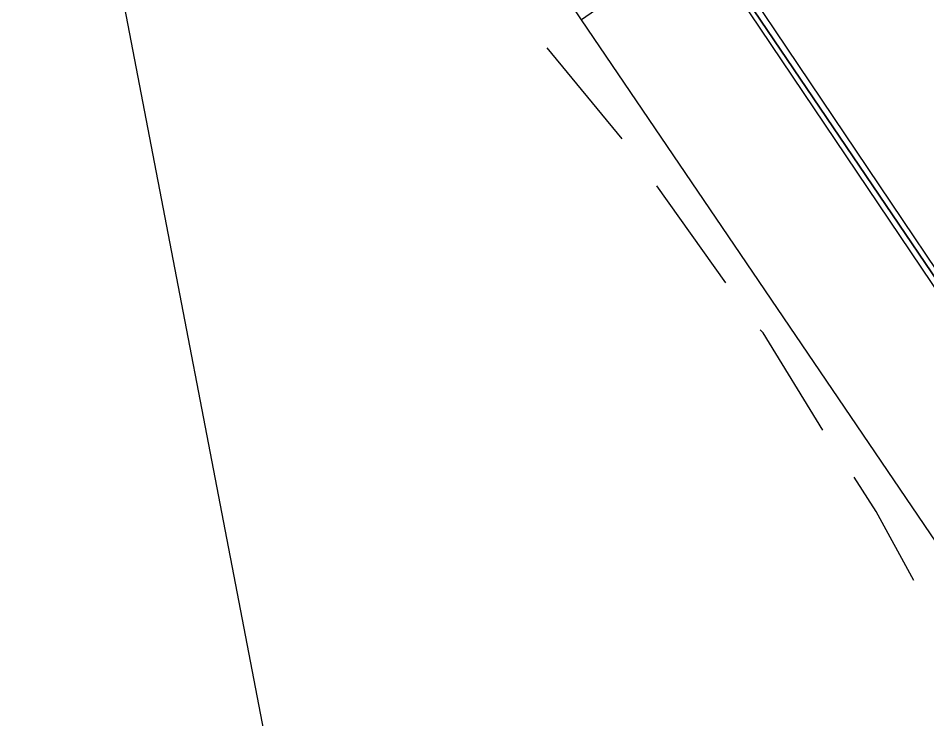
# Model space of a CAD drawing. Header units: feet. Extents: x -84 to 198, y -22 to 181.
# Drawn here: x 117.269 to 121.14, y 52.784 to 55.771 of the extents above; entities that cross this region are included whole.
import ezdxf

# ---------------------------------------------------------------- set-up
doc = ezdxf.new("R2010")
doc.units = ezdxf.units.FT
doc.layers.add('A-LINEA', color=7, linetype='CONTINUOUS')

msp = doc.modelspace()

# ---------------------------------------------------------------- linework, layer by layer
at = {"layer": 'A-LINEA'}
for p, q in [((121.3249, 37.0601), (117.1103, 59.0105)), ((121.3249, 37.0601), (117.1103, 59.0105)), ((121.4667, 53.1111), (119.6667, 55.7644)), ((121.4667, 53.1111), (119.6667, 55.7644)), ((119.84, 55.2578), (119.52, 55.6444)), ((119.84, 55.2578), (119.52, 55.6444)), ((120.28, 54.6444), (119.9867, 55.0578)), ((120.28, 54.6444), (119.9867, 55.0578))]:
    msp.add_line(p, q, dxfattribs=at)
for points in [[(119.6667, 55.7644), (119.5067, 56.0044), (119.9867, 56.3378), (120.1467, 56.0978), (119.6667, 55.7644)], [(119.6667, 55.7644), (119.5067, 56.0044), (119.9867, 56.3378), (120.1467, 56.0978), (119.6667, 55.7644)], [(122.04, 53.3511), (122.0533, 53.3644), (120.12, 56.2178), (120.1067, 56.2044), (122.0267, 53.3511), (122.04, 53.3511)], [(122.04, 53.3511), (122.0533, 53.3644), (120.12, 56.2178), (120.1067, 56.2044), (122.0267, 53.3511), (122.04, 53.3511)], [(122.0667, 53.3778), (120.1467, 56.2311), (120.1333, 56.2311), (120.12, 56.2178), (122.0533, 53.3644), (122.0667, 53.3644), (122.0667, 53.3778)], [(122.0667, 53.3778), (120.1467, 56.2311), (120.1333, 56.2311), (120.12, 56.2178), (122.0533, 53.3644), (122.0667, 53.3644), (122.0667, 53.3778)], [(120.6933, 54.0178), (120.44, 54.4311), (120.4267, 54.4444)], [(120.6933, 54.0178), (120.44, 54.4311), (120.4267, 54.4444)], [(121.08, 53.3778), (120.92, 53.6711), (120.8267, 53.8178)], [(121.08, 53.3778), (120.92, 53.6711), (120.8267, 53.8178)]]:
    msp.add_lwpolyline(points, dxfattribs=at)

doc.saveas('drawing.dxf')
